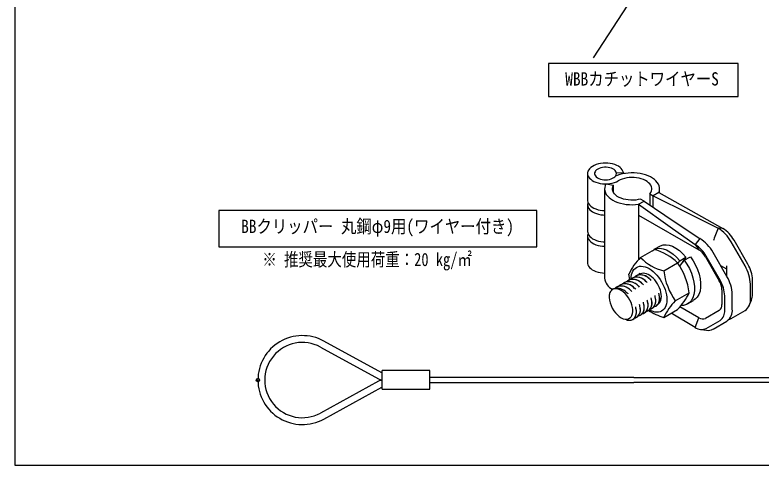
# Model space of a CAD drawing. Units: millimetres on the paper. Extents: x -141 to 141, y -97 to 98.
# Drawn here: x -141 to -31.8, y -97 to -31.1 of the extents above; entities that cross this region are included whole.
import ezdxf
from ezdxf.enums import TextEntityAlignment as Align

# ---------------------------------------------------------------- set-up
doc = ezdxf.new("R2010")
doc.units = ezdxf.units.MM
doc.header["$PDMODE"] = 32
doc.header["$PDSIZE"] = 0.5
doc.layers.add('0-0_文字･図枠･寸法', color=7, linetype='Continuous')
doc.layers.add('0-4_BBクリッパー', color=7, linetype='Continuous')
doc.styles.add('ＭＳ ゴシック', font='')
doc.styles.get('ＭＳ ゴシック').set_extended_font_data('MS Gothic')

msp = doc.modelspace()

# ---------------------------------------------------------------- linework, layer by layer
at = {"layer": '0-0_文字･図枠･寸法'}
for p, q in [((-45.068, -19.957), (-56.384, -37.415)), ((-141.022, -96.99), (140.978, -96.99))]:
    msp.add_line(p, q, dxfattribs=at)
msp.add_lwpolyline([(140.978, 98.01), (-141.022, 98.01), (-141.022, -96.99)], dxfattribs=at)
for points in [[(-62.917, -38.211), (-62.917, -43.038), (-35.174, -43.038), (-35.174, -38.211)], [(-111.177, -59.759), (-111.177, -65.079), (-64.618, -65.079), (-64.618, -59.759)]]:
    msp.add_lwpolyline(points, close=True, dxfattribs=at)
at = {"layer": '0-4_BBクリッパー'}
for p, q in [((-57.204, -54.325), (-57.204, -58.244)), ((-52.987, -54.245), (-51.967, -54.193)), ((-51.967, -54.193), (-51.967, -54.364)), ((-53.114, -54.695), (-53.114, -54.713)), ((-52.992, -55.531), (-52.725, -55.396)), ((-54.72, -56.572), (-54.72, -69.634)), ((-54.523, -55.852), (-53.428, -56.058)), ((-53.428, -57.085), (-53.428, -56.058)), ((-46.658, -57.173), (-46.658, -56.572)), ((-48.091, -57.288), (-48.091, -58.934)), ((-48.091, -57.288), (-47.582, -57.582)), ((-46.768, -57.111), (-47.582, -57.582)), ((-47.582, -59.149), (-47.582, -57.582)), ((-46.768, -57.111), (-37.403, -62.37)), ((-57.204, -58.897), (-57.204, -62.816)), ((-49.754, -58.835), (-48.94, -58.365)), ((-49.754, -58.835), (-49.754, -60.403)), ((-48.94, -58.365), (-49.448, -58.072)), ((-49.754, -60.403), (-49.754, -66.973)), ((-49.754, -60.403), (-40.924, -65.5)), ((-38.108, -62.307), (-38.692, -63.811)), ((-37.403, -62.37), (-38.108, -62.307)), ((-57.204, -63.469), (-57.204, -67.387)), ((-40.768, -63.842), (-41.473, -64.72)), ((-34.159, -67.848), (-36.189, -64.333)), ((-33.742, -67.608), (-35.771, -64.092)), ((-49.456, -66.629), (-47.42, -65.454)), ((-46.599, -64.943), (-47.504, -65.465)), ((-41.473, -64.72), (-40.924, -65.5)), ((-43.726, -67.088), (-42.821, -66.565)), ((-42.821, -66.565), (-43.349, -67.413)), ((-39.964, -66.513), (-37.935, -70.028)), ((-37.812, -69.957), (-39.841, -66.442)), ((-36.818, -69.384), (-38.848, -65.868)), ((-46.06, -68.59), (-44.024, -67.414)), ((-43.976, -67.49), (-43.726, -67.088)), ((-43.558, -67.688), (-43.772, -67.811)), ((-43.718, -67.897), (-43.053, -67.026)), ((-43.077, -67.057), (-43.107, -67.025)), ((-36.836, -68.334), (-37.718, -67.825)), ((-36.836, -69.353), (-36.836, -67.845)), ((-51.003, -69.85), (-51.154, -69.045)), ((-50.671, -69.617), (-50.68, -69.622)), ((-50.105, -69.29), (-50.114, -69.296)), ((-49.54, -68.964), (-49.549, -68.969)), ((-33.066, -71.987), (-33.066, -69.882)), ((-52.933, -70.923), (-52.942, -70.928)), ((-52.368, -70.596), (-52.377, -70.602)), ((-51.802, -70.27), (-51.811, -70.275)), ((-51.236, -69.943), (-51.245, -69.949)), ((-33.364, -72.63), (-33.364, -70.524)), ((-53.503, -71.263), (-53.774, -71.475)), ((-53.508, -71.255), (-53.683, -71.383)), ((-53.499, -71.25), (-53.508, -71.255)), ((-53.322, -71.19), (-53.387, -71.223)), ((-46.765, -71.903), (-46.772, -71.86)), ((-44.362, -72.966), (-42.326, -71.791)), ((-37.537, -71.366), (-37.537, -73.472)), ((-36.023, -74.165), (-36.023, -72.059)), ((-49.027, -73.21), (-49.034, -73.166)), ((-48.462, -72.883), (-48.469, -72.84)), ((-47.896, -72.557), (-47.903, -72.513)), ((-47.331, -72.23), (-47.337, -72.187)), ((-42.584, -73.412), (-41.679, -72.89)), ((-37.136, -74.337), (-37.136, -72.231)), ((-33.543, -73.645), (-33.218, -72.85)), ((-50.159, -73.863), (-50.165, -73.819)), ((-49.593, -73.537), (-49.6, -73.493)), ((-47.739, -74.064), (-47.729, -74.059)), ((-47.173, -73.738), (-47.164, -73.732)), ((-46.06, -75.382), (-44.024, -74.207)), ((-40.924, -75.427), (-43.692, -73.83)), ((-49.435, -75.044), (-49.426, -75.038)), ((-48.87, -74.717), (-48.861, -74.712)), ((-48.304, -74.391), (-48.295, -74.385)), ((-41.473, -76.841), (-44.971, -74.753)), ((-37.935, -74.35), (-39.964, -75.522)), ((-36.189, -75.559), (-34.159, -74.387)), ((-51.072, -75.494), (-51.01, -75.458)), ((-51.01, -75.467), (-51.066, -75.505)), ((-51.059, -75.501), (-51.016, -75.488)), ((-51.04, -75.49), (-51.039, -75.489)), ((-50.566, -75.697), (-50.557, -75.691)), ((-50.001, -75.37), (-49.992, -75.365)), ((-41.473, -76.841), (-40.924, -75.427)), ((-39.841, -77.003), (-37.812, -75.831)), ((-38.848, -77.094), (-36.818, -75.922)), ((-40.65, -77.141), (-39.799, -77.257)), ((-87.323, -83.502), (-95.829, -78.847)), ((-96.309, -79.724), (-87.803, -84.379)), ((-87.281, -83.502), (-87.323, -83.502)), ((-80.281, -83.155), (-87.281, -83.155)), ((-87.281, -85.905), (-87.281, -83.155)), ((-80.281, -85.905), (-80.281, -83.155)), ((-87.803, -84.725), (-96.309, -89.38)), ((-87.323, -84.502), (-87.281, -84.502)), ((-87.281, -84.602), (-87.323, -84.602)), ((-50.454, -84.155), (-80.281, -84.155)), ((-80.281, -84.905), (-50.454, -84.905)), ((-50.454, -84.155), (-20.628, -84.155)), ((-20.628, -84.905), (-50.454, -84.905)), ((-95.829, -90.257), (-87.323, -85.602)), ((-87.323, -85.602), (-87.281, -85.602)), ((-87.281, -85.905), (-80.281, -85.905))]:
    msp.add_line(p, q, dxfattribs=at)
for points in [[(-51.967, -54.193), (-52.021, -53.991), (-52.123, -53.795), (-52.269, -53.608), (-52.458, -53.435), (-52.685, -53.278), (-52.947, -53.14), (-53.239, -53.024), (-53.555, -52.931), (-53.89, -52.864), (-54.238, -52.824), (-54.592, -52.811), (-54.945, -52.825), (-55.292, -52.868), (-55.626, -52.936), (-55.941, -53.03), (-56.231, -53.148), (-56.491, -53.287), (-56.716, -53.446), (-56.902, -53.62), (-57.046, -53.807), (-57.144, -54.004), (-57.196, -54.206), (-57.2, -54.411), (-57.156, -54.614), (-57.065, -54.812), (-56.928, -55.001), (-56.749, -55.178), (-56.53, -55.339), (-56.275, -55.481), (-55.99, -55.603), (-55.679, -55.701), (-55.347, -55.774), (-55.002, -55.82), (-54.649, -55.839), (-54.295, -55.831), (-53.946, -55.795), (-53.608, -55.732), (-53.288, -55.643), (-52.992, -55.531)], [(-46.768, -57.111), (-46.69, -56.864), (-46.658, -56.614), (-46.674, -56.363), (-46.736, -56.115), (-46.844, -55.871), (-46.998, -55.636), (-47.193, -55.412), (-47.43, -55.202), (-47.705, -55.007), (-48.014, -54.831), (-48.354, -54.674), (-48.722, -54.54), (-49.112, -54.43), (-49.521, -54.344), (-49.944, -54.284), (-50.375, -54.251), (-50.81, -54.245), (-51.243, -54.266), (-51.67, -54.314), (-52.085, -54.388), (-52.485, -54.488), (-52.863, -54.612), (-53.136, -54.722)], [(-48.091, -57.288), (-47.954, -57.092), (-47.862, -56.887), (-47.815, -56.677), (-47.815, -56.465), (-47.862, -56.256), (-47.954, -56.051), (-48.091, -55.855), (-48.27, -55.67), (-48.488, -55.5), (-48.741, -55.347), (-49.027, -55.214), (-49.339, -55.103), (-49.673, -55.016), (-50.023, -54.954), (-50.384, -54.919), (-50.75, -54.91), (-51.115, -54.928), (-51.474, -54.972), (-51.819, -55.043), (-52.146, -55.138), (-52.45, -55.256), (-52.725, -55.396)], [(-54.523, -55.852), (-54.638, -56.103), (-54.704, -56.36), (-54.719, -56.619), (-54.685, -56.878), (-54.601, -57.133), (-54.469, -57.38), (-54.289, -57.618), (-54.065, -57.843), (-53.799, -58.052), (-53.494, -58.243), (-53.155, -58.413), (-52.784, -58.56), (-52.388, -58.682), (-51.971, -58.778), (-51.537, -58.847), (-51.093, -58.887), (-50.645, -58.899), (-50.196, -58.881), (-49.754, -58.835)], [(-49.448, -58.072), (-49.794, -58.151), (-50.155, -58.205), (-50.525, -58.231), (-50.897, -58.229), (-51.266, -58.2), (-51.626, -58.143), (-51.969, -58.06), (-52.292, -57.953), (-52.587, -57.822), (-52.851, -57.67), (-53.078, -57.499), (-53.266, -57.313), (-53.41, -57.115), (-53.509, -56.908), (-53.561, -56.695), (-53.564, -56.48), (-53.52, -56.266), (-53.428, -56.058)], [(-47.582, -57.582), (-42.277, -60.228), (-38.108, -62.307)], [(-57.204, -58.244), (-57.2, -58.33), (-57.156, -58.533), (-57.065, -58.731), (-56.928, -58.92), (-56.749, -59.096), (-56.53, -59.257), (-56.275, -59.4), (-55.99, -59.521), (-55.679, -59.619), (-55.347, -59.692), (-55.002, -59.739), (-54.72, -59.756)], [(-57.142, -58.57), (-57.165, -58.637), (-57.202, -58.839), (-57.192, -59.042), (-57.135, -59.242), (-57.032, -59.436), (-56.885, -59.621), (-56.697, -59.792), (-56.471, -59.947), (-56.21, -60.084), (-55.921, -60.199), (-55.607, -60.291), (-55.275, -60.357), (-54.931, -60.398), (-54.72, -60.409)], [(-49.754, -58.835), (-45.117, -62.13), (-41.473, -64.72)], [(-48.94, -58.365), (-44.363, -61.432), (-40.768, -63.842)], [(-57.204, -62.816), (-57.192, -62.961), (-57.135, -63.161), (-57.032, -63.355), (-56.885, -63.539), (-56.697, -63.711), (-56.471, -63.866), (-56.21, -64.002), (-55.921, -64.118), (-55.607, -64.209), (-55.275, -64.276), (-54.931, -64.317), (-54.72, -64.328)], [(-57.142, -63.142), (-57.144, -63.147), (-57.196, -63.35), (-57.2, -63.555), (-57.156, -63.758), (-57.065, -63.956), (-56.928, -64.145), (-56.749, -64.321), (-56.53, -64.482), (-56.275, -64.625), (-55.99, -64.746), (-55.679, -64.844), (-55.347, -64.917), (-55.002, -64.964), (-54.72, -64.981)], [(-38.692, -63.811), (-38.737, -63.963), (-38.752, -64.107)], [(-47.712, -65.622), (-47.443, -65.432), (-47.052, -65.295), (-46.618, -65.263), (-46.157, -65.332), (-45.673, -65.5), (-45.171, -65.77), (-44.666, -66.134), (-44.179, -66.579), (-43.726, -67.088)], [(-46.595, -64.95), (-46.539, -64.91), (-46.147, -64.773), (-45.713, -64.741), (-45.252, -64.81), (-44.768, -64.978), (-44.266, -65.247), (-43.761, -65.611), (-43.274, -66.057), (-42.821, -66.565)], [(-43.053, -67.026), (-42.148, -66.504), (-41.749, -67.09), (-41.395, -67.729), (-41.101, -68.397), (-40.877, -69.071), (-40.729, -69.726), (-40.656, -70.358), (-40.662, -70.965), (-40.75, -71.523), (-40.916, -72.011), (-41.151, -72.414), (-41.453, -72.733), (-41.686, -72.879)], [(-57.204, -67.387), (-57.2, -67.473), (-57.156, -67.676), (-57.065, -67.874), (-56.928, -68.063), (-56.749, -68.24), (-56.53, -68.401), (-56.275, -68.543), (-55.99, -68.665), (-55.679, -68.763), (-55.347, -68.836), (-55.002, -68.882), (-54.72, -68.9)], [(-43.053, -67.026), (-42.654, -67.613), (-42.3, -68.251), (-42.006, -68.92), (-41.782, -69.593), (-41.633, -70.248), (-41.561, -70.881), (-41.567, -71.488), (-41.655, -72.045), (-41.82, -72.533), (-42.056, -72.937), (-42.358, -73.256), (-42.728, -73.486), (-43.155, -73.617), (-43.531, -73.638)], [(-50.823, -69.759), (-50.807, -69.43), (-50.757, -69.125), (-50.676, -68.847), (-50.564, -68.599), (-50.423, -68.385), (-50.253, -68.207), (-50.058, -68.067), (-49.839, -67.968), (-49.6, -67.91), (-49.344, -67.895), (-49.073, -67.921), (-48.792, -67.99), (-48.503, -68.1), (-48.211, -68.25), (-47.918, -68.438), (-47.629, -68.661), (-47.348, -68.917), (-47.077, -69.203), (-46.821, -69.515), (-46.582, -69.848), (-46.363, -70.2), (-46.168, -70.565), (-45.999, -70.939), (-45.857, -71.317), (-45.745, -71.694), (-45.664, -72.066), (-45.615, -72.428), (-45.598, -72.775), (-45.615, -73.103), (-45.664, -73.408), (-45.745, -73.686), (-45.857, -73.934), (-45.999, -74.149), (-46.168, -74.327), (-46.363, -74.466), (-46.582, -74.565), (-46.821, -74.623), (-47.077, -74.639), (-47.348, -74.612)], [(-50.706, -69.808), (-51.006, -69.857), (-51.191, -69.951)], [(-50.674, -69.632), (-50.773, -69.683), (-50.927, -69.838)], [(-50.694, -69.663), (-50.789, -69.712), (-50.912, -69.835)], [(-50.14, -69.481), (-50.441, -69.53), (-50.626, -69.625)], [(-50.109, -69.306), (-50.207, -69.356), (-50.362, -69.511)], [(-50.128, -69.337), (-50.224, -69.386), (-50.346, -69.509)], [(-49.575, -69.155), (-49.875, -69.204), (-50.06, -69.298)], [(-49.543, -68.979), (-49.641, -69.03), (-49.796, -69.185)], [(-49.563, -69.011), (-49.658, -69.059), (-49.781, -69.182)], [(-46.401, -72.312), (-46.418, -72.017), (-46.468, -71.709), (-46.551, -71.392), (-46.664, -71.074), (-46.807, -70.758), (-46.975, -70.452), (-47.167, -70.162), (-47.378, -69.892), (-47.605, -69.647), (-47.842, -69.433), (-48.087, -69.253), (-48.334, -69.11), (-48.579, -69.008), (-48.817, -68.948), (-49.043, -68.93), (-49.254, -68.957), (-49.446, -69.026), (-49.615, -69.137), (-49.622, -69.144)], [(-47.901, -69.956), (-47.975, -69.89), (-48.05, -69.824)], [(-47.895, -69.96), (-48.004, -69.856), (-48.043, -69.83)], [(-52.936, -70.938), (-53.035, -70.989), (-53.189, -71.144)], [(-52.956, -70.97), (-53.051, -71.018), (-53.174, -71.141)], [(-52.403, -70.787), (-52.703, -70.836), (-52.888, -70.931)], [(-52.371, -70.612), (-52.469, -70.662), (-52.624, -70.817)], [(-52.39, -70.643), (-52.486, -70.692), (-52.609, -70.815)], [(-51.837, -70.461), (-52.137, -70.51), (-52.322, -70.604)], [(-51.805, -70.285), (-51.904, -70.336), (-52.058, -70.491)], [(-51.825, -70.317), (-51.92, -70.365), (-52.043, -70.488)], [(-51.271, -70.134), (-51.572, -70.183), (-51.757, -70.278)], [(-51.24, -69.959), (-51.338, -70.009), (-51.493, -70.164)], [(-51.26, -69.99), (-51.355, -70.039), (-51.477, -70.162)], [(-49.598, -70.935), (-49.673, -70.869), (-49.749, -70.801)], [(-49.592, -70.94), (-49.7, -70.835), (-49.74, -70.809)], [(-49.034, -70.608), (-49.108, -70.542), (-49.183, -70.474)], [(-49.026, -70.613), (-49.135, -70.509), (-49.174, -70.483)], [(-48.468, -70.281), (-48.542, -70.216), (-48.617, -70.149)], [(-48.46, -70.287), (-48.569, -70.182), (-48.609, -70.156)], [(-50.634, -74.827), (-50.586, -74.55), (-50.582, -74.241), (-50.624, -73.91), (-50.707, -73.567), (-50.836, -73.208), (-51.003, -72.855), (-51.209, -72.511), (-51.444, -72.193), (-51.705, -71.905), (-51.981, -71.658), (-52.278, -71.451), (-52.576, -71.303), (-52.866, -71.215), (-53.141, -71.188), (-53.414, -71.229)], [(-51.288, -71.919), (-51.397, -71.815), (-51.439, -71.787)], [(-51.287, -71.922), (-51.362, -71.855), (-51.438, -71.787)], [(-50.725, -71.592), (-50.8, -71.525), (-50.876, -71.458)], [(-50.723, -71.593), (-50.831, -71.488), (-50.871, -71.462)], [(-50.162, -71.263), (-50.237, -71.197), (-50.313, -71.129)], [(-50.157, -71.266), (-50.266, -71.162), (-50.306, -71.136)], [(-46.73, -72.074), (-46.75, -71.976), (-46.771, -71.876)], [(-54.033, -72.11), (-54.045, -72.464), (-54.006, -72.846), (-53.914, -73.245), (-53.771, -73.649), (-53.588, -74.034), (-53.367, -74.402), (-53.118, -74.735), (-52.844, -75.031), (-52.559, -75.274), (-52.267, -75.464), (-51.985, -75.59), (-51.712, -75.657), (-51.458, -75.661), (-51.23, -75.6), (-51.148, -75.559)], [(-48.428, -73.046), (-48.448, -72.948), (-48.469, -72.848)], [(-47.862, -72.722), (-47.882, -72.624), (-47.903, -72.524)], [(-47.296, -72.398), (-47.316, -72.3), (-47.337, -72.201)], [(-50.126, -74.019), (-50.146, -73.925), (-50.166, -73.829)], [(-49.561, -73.692), (-49.581, -73.595), (-49.601, -73.496)], [(-48.994, -73.369), (-49.015, -73.271), (-49.035, -73.172)], [(-48.28, -74.343), (-48.198, -74.302), (-48.022, -74.112)], [(-48.061, -74.154), (-47.911, -74.138), (-47.744, -74.054)], [(-48.056, -74.149), (-47.945, -74.137), (-47.785, -74.057)], [(-47.714, -74.017), (-47.633, -73.976), (-47.456, -73.786)], [(-47.495, -73.828), (-47.346, -73.811), (-47.179, -73.727)], [(-47.491, -73.823), (-47.379, -73.81), (-47.218, -73.73)], [(-47.148, -73.69), (-47.067, -73.649), (-46.891, -73.459)], [(-49.976, -75.323), (-49.895, -75.282), (-49.719, -75.092)], [(-49.758, -75.134), (-49.608, -75.117), (-49.441, -75.033)], [(-49.753, -75.129), (-49.641, -75.116), (-49.481, -75.036)], [(-49.411, -74.996), (-49.329, -74.955), (-49.153, -74.765)], [(-49.192, -74.807), (-49.042, -74.791), (-48.875, -74.707)], [(-49.187, -74.803), (-49.076, -74.79), (-48.915, -74.709)], [(-48.845, -74.67), (-48.764, -74.629), (-48.587, -74.439)], [(-48.626, -74.481), (-48.477, -74.464), (-48.31, -74.38)], [(-48.622, -74.476), (-48.51, -74.463), (-48.351, -74.384)], [(-47.348, -74.612), (-47.629, -74.543), (-47.918, -74.433), (-48.188, -74.296)], [(-50.542, -75.649), (-50.46, -75.608), (-50.284, -75.418)], [(-50.319, -75.456), (-50.207, -75.443), (-50.047, -75.363)], [(-50.311, -75.459), (-50.174, -75.444), (-50.006, -75.36)], [(-36.53, -75.696), (-36.386, -75.652), (-36.189, -75.559)]]:
    msp.add_lwpolyline(points, dxfattribs=at)
msp.add_lwpolyline([(-55.711, -53.672), (-55.886, -53.792), (-56.024, -53.927), (-56.119, -54.074), (-56.171, -54.227), (-56.177, -54.384), (-56.137, -54.539), (-56.052, -54.688), (-55.924, -54.826), (-55.758, -54.95), (-55.559, -55.056), (-55.331, -55.141), (-55.081, -55.202), (-54.817, -55.239), (-54.546, -55.248), (-54.276, -55.232), (-54.015, -55.189), (-53.771, -55.122), (-53.549, -55.031), (-53.357, -54.92), (-53.201, -54.793), (-53.084, -54.651), (-53.01, -54.501), (-52.981, -54.345), (-52.998, -54.188), (-53.061, -54.036), (-53.167, -53.892), (-53.315, -53.76), (-53.498, -53.645), (-53.713, -53.549), (-53.952, -53.476), (-54.21, -53.427), (-54.478, -53.404), (-54.75, -53.407), (-55.016, -53.437), (-55.27, -53.492), (-55.504, -53.571)], close=True, dxfattribs=at)
for centre, radius, start, end in [((-41.04, -67.006), 5.539, 28.85561, 58.04532), ((-39.895, -66.364), 4.708, 28.85562, 58.04532), ((-43.699, -68.541), 5.539, 28.85561, 58.04532), ((-49.502, -72.981), 7.81, 45.46392, 74.54145), ((-43.964, -68.714), 4.708, 28.85562, 58.04532), ((-42.39, -67.85), 2.769, 28.85561, 58.04532), ((-43.726, -72.461), 8.176, 134.49537, 155.30328), ((-44.073, -61.225), 7.628, 225.10876, 254.89661), ((-51.878, -72.979), 9.626, 7.09279, 35.31857), ((-37.772, -70.043), 4.708, 1.95652, 31.14371), ((-36.508, -67.401), 9.626, 187.09276, 215.3186), ((-38.9, -70.713), 5.539, 1.9565, 31.14372), ((-52.728, -69.452), 2, 185.2096, 246.33207), ((-50.573, -71.594), 1.767, 38.90039, 111.83823), ((-50.682, -71.812), 2.008, 41.74263, 90.0356), ((-50.008, -71.267), 1.767, 38.90057, 111.84255), ((-50.116, -71.486), 2.009, 41.72996, 90.03163), ((-49.442, -70.941), 1.767, 38.90036, 111.83855), ((-49.551, -71.162), 2.011, 41.70254, 90.02134), ((-41.559, -72.248), 5.539, 1.9565, 31.14372), ((-52.27, -72.573), 1.767, 38.90047, 111.84029), ((-52.379, -72.796), 2.013, 41.67386, 90.01067), ((-51.705, -72.247), 1.767, 38.90041, 111.83876), ((-51.813, -72.467), 2.01, 41.71277, 90.0254), ((-51.139, -71.92), 1.767, 38.90047, 111.84152), ((-51.247, -72.139), 2.008, 41.73661, 90.03356), ((-40.305, -71.461), 2.77, 1.95653, 31.14369), ((-41.842, -72.392), 4.708, 1.95652, 31.14371), ((-52.79, -72.24), 1.25, 150.01927, 174.03439), ((-52.949, -72.16), 1.071, 140.30939, 149.4894), ((-53.189, -71.945), 0.75, 107.44259, 141.25654), ((-52.836, -72.9), 1.767, 38.90038, 111.84028), ((-52.942, -73.118), 2.008, 41.50269, 90.09206), ((-48.279, -72.607), 1.633, 329.1359, 19.14942), ((-50.46, -67.878), 9.026, 315.48467, 334.31399), ((-35.337, -72.033), 2.272, 338.89352, 1.14127), ((-49.703, -73.617), 1.369, 307.65203, 23.47171), ((-49.982, -73.585), 1.639, 329.18643, 19.27098), ((-49.139, -73.289), 1.372, 307.68749, 23.56278), ((-49.414, -73.259), 1.637, 329.16779, 19.22663), ((-48.571, -72.965), 1.369, 307.64683, 23.46532), ((-48.846, -72.933), 1.635, 329.149, 19.18149), ((-48.008, -72.637), 1.371, 307.67691, 23.53333), ((-47.718, -72.432), 1.322, 310.82796, 5.22779), ((-37.926, -79.294), 9.026, 135.48464, 154.31401), ((-35.286, -72.819), 1.931, 305.69803, 5.62039), ((-51.4, -74.597), 1.37, 307.65435, 23.487), ((-51.684, -74.563), 1.644, 329.22365, 19.35997), ((-50.834, -74.27), 1.37, 307.66055, 23.48727), ((-51.119, -74.236), 1.645, 329.2324, 19.38098), ((-50.27, -73.943), 1.371, 307.66933, 23.52168), ((-50.55, -73.91), 1.642, 329.20632, 19.31883), ((-38.499, -73.566), 0.966, 305.6981, 5.62033), ((-37.945, -74.354), 1.931, 305.69803, 5.62039), ((-51.565, -74.747), 0.91, 311.40056, 338.39809), ((-52.548, -74.339), 1.976, 337.88068, 345.67904), ((-43.62, -66.929), 8.798, 237.87116, 253.9008), ((-38.77, -74.498), 1.642, 305.69805, 5.62035), ((-51.073, -74.837), 0.969, 238.03706, 298.47251), ((-51.042, -74.83), 0.977, 238.12039, 298.74952), ((-51.756, -74.483), 1.236, 299.45441, 309.94487), ((-40.362, -74.642), 0.966, 234.38182, 294.31395), ((-40.517, -75.507), 1.641, 234.38185, 294.31393), ((-39.562, -75.785), 1.492, 260.83696, 298.58936), ((-98.951, -84.552), 6.503, 61.30861, 180), ((-98.951, -84.552), 5.503, 61.30861, 298.69139), ((-98.951, -84.552), 6.503, 180, 298.69139), ((-87.323, -83.502), 1, 241.30862, 270), ((-87.323, -85.602), 1, 90, 118.69138)]:
    msp.add_arc(centre, radius, start, end, dxfattribs=at)
msp.add_point((-105.454, -84.552), dxfattribs=at)

# ---------------------------------------------------------------- texts
at = {"layer": '0-0_文字･図枠･寸法', "style": 'ＭＳ ゴシック'}
for s, width, p in [('WBBカチットワイヤーS', 0.85, (-60.474, -42.035)), ('BBクリッパー 丸鋼φ9用(ワイヤー付き)', 0.85, (-107.909, -63.612)), ('※ 推奨最大使用荷重：20 kg/㎡', 0.8, (-104.813, -68.459))]:
    msp.add_text(s, height=1.94, dxfattribs=dict(at, width=width)).set_placement(p, align=Align.BOTTOM_LEFT)

doc.saveas('drawing.dxf')
